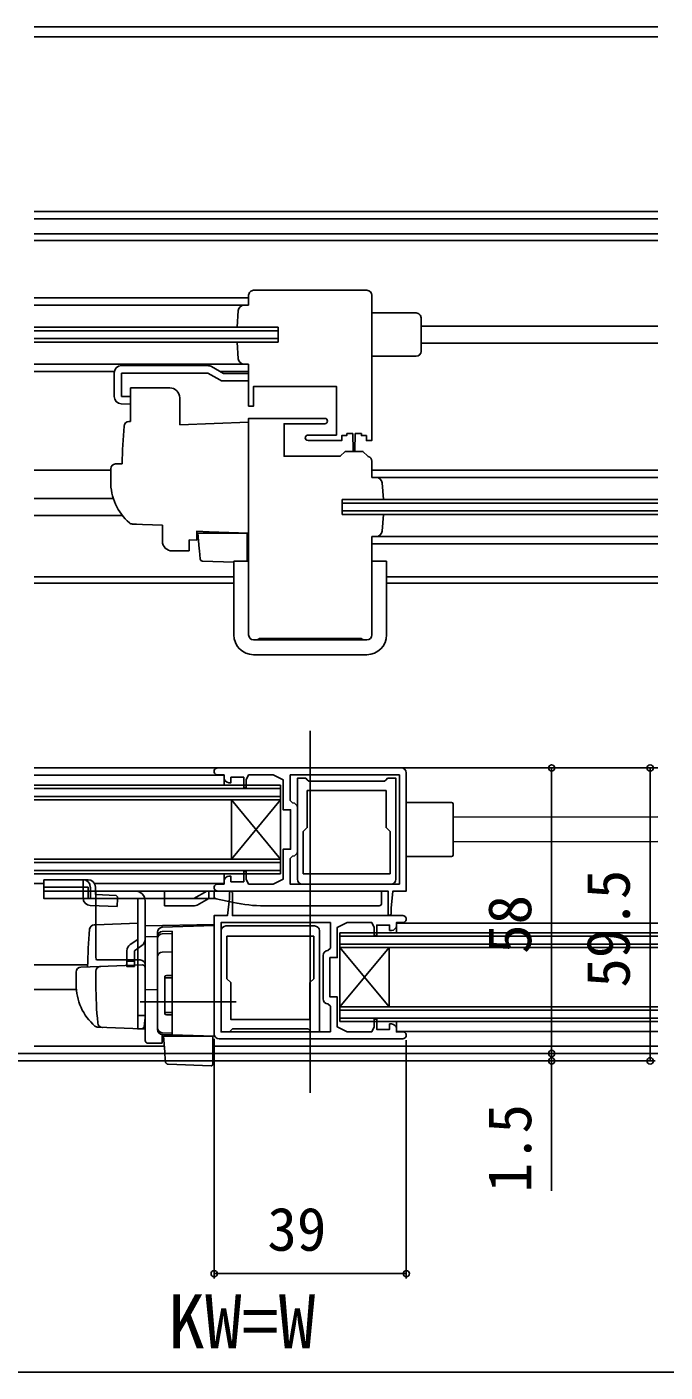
# Model space of a CAD drawing. Units: millimetres, scale not verified. Extents: x -525 to 525, y -782 to 777.
# Drawn here: x 104.5 to 234, y 63.3 to 336.5 of the extents above; entities that cross this region are included whole.
import ezdxf
from ezdxf.enums import TextEntityAlignment as Align

# ---------------------------------------------------------------- set-up
doc = ezdxf.new("R2010")
doc.units = ezdxf.units.MM
doc.header["$LTSCALE"] = 4
for name, color, linetype in [('0-2_YKK_11', 7, 'Continuous'), ('0-3_YKK_12', 2, 'Continuous'), ('0-4_YKK_13', 4, 'Continuous'), ('0-6_YKK_D', 6, 'Continuous'), ('0-8_YSS_K', 3, 'Continuous')]:
    doc.layers.add(name, color=color, linetype=linetype)
doc.styles.add('ＭＳ ゴシック', font='')
doc.styles.get('ＭＳ ゴシック').set_extended_font_data('MS Gothic')

msp = doc.modelspace()

# ---------------------------------------------------------------- linework, layer by layer
at = {"layer": '0-2_YKK_11'}
for p, q in [((149.5, 282), (149.5, 280)), ((173.5, 283), (150.5, 283)), ((174.5, 248.3), (174.5, 245)), ((174.5, 233), (174.5, 213)), ((180.499, 186), (143.199, 186)), ((159.399, 169.1), (159.399, 177.9)), ((160.399, 162.4), (178.399, 162.4)), ((162.899, 153.901), (144.899, 153.901)), ((164.599, 147.901), (164.599, 139.101)), ((143.499, 131.001), (180.799, 131.001))]:
    msp.add_line(p, q, dxfattribs=at)
for points in [[(174.5, 282), (174.5, 252.5), (173.4, 252.5), (173.4, 253.5), (172.4, 253.5), (172.4, 253.9)], [(161.55, 253.6), (167.3, 253.6), (167.3, 263.5), (150.5, 263.5), (150.5, 259.5), (149.5, 259.5), (149.5, 268)], [(149.5, 213), (149.5, 257), (164.95, 257)], [(164.95, 255.9), (156.7, 255.9), (156.7, 249.3), (168.1, 249.3), (169.1, 250.3), (172.7, 250.3), (173.669, 249.331), (173.794, 249.256)], [(169.4, 253.9), (169.4, 253.5), (168.4, 253.5), (168.4, 252.5), (161.55, 252.5)], [(173.5, 212), (172.8, 212), (172.525, 212.18), (172.342, 212.3), (151.658, 212.3), (151.475, 212.18), (151.2, 212), (150.5, 212)], [(143.199, 161), (177.799, 161), (177.799, 156.3), (178.099, 156), (178.399, 156.3), (178.399, 157.5), (178.799, 161), (181.499, 161), (181.499, 185)], [(143.199, 184.6), (144.499, 184.6), (144.499, 184)], [(145.499, 183), (145.899, 183), (145.899, 184.1), (148.499, 184.1), (148.499, 182), (148.999, 182), (148.999, 183.6), (149.499, 184.6), (154.499, 184.6), (156.499, 183.6), (156.499, 177.5), (157.999, 177.5), (157.999, 169.5), (156.499, 169.5), (156.499, 163.4), (154.499, 162.4), (149.499, 162.4), (148.999, 163.4), (148.999, 165), (148.499, 165), (148.499, 162.9), (145.899, 162.9), (145.899, 164), (145.499, 164)], [(157.899, 184.6), (180.099, 184.6), (180.099, 162.4), (157.899, 162.4), (157.899, 167.6), (158.399, 168.1)], [(158.399, 178.9), (157.899, 179.4), (157.899, 184.6)], [(179.399, 163.4), (179.399, 183.9), (177.699, 183.9), (177.399, 183.6), (177.099, 183.3), (161.699, 183.3), (161.399, 183.6), (161.099, 183.9), (159.399, 183.9), (159.399, 163.4)], [(144.499, 163), (144.499, 162.4), (143.199, 162.4)], [(180.799, 156.001), (146.199, 156.001), (146.199, 160.701), (145.899, 161.001), (145.599, 160.701), (145.599, 159.501), (145.199, 156.001), (142.499, 156.001), (142.499, 132.001)], [(166.099, 132.401), (143.899, 132.401), (143.899, 154.601), (166.099, 154.601), (166.099, 149.401), (165.599, 148.901)], [(178.499, 134.001), (178.099, 134.001), (178.099, 132.901), (175.499, 132.901), (175.499, 135.001), (174.999, 135.001), (174.999, 133.401), (174.499, 132.401), (169.499, 132.401), (167.499, 133.401), (167.499, 139.501), (165.999, 139.501), (165.999, 147.501), (167.499, 147.501), (167.499, 153.601), (169.499, 154.601), (174.499, 154.601), (174.999, 153.601), (174.999, 152.001), (175.499, 152.001), (175.499, 154.101), (178.099, 154.101), (178.099, 153.001), (178.499, 153.001)], [(179.499, 154.001), (179.499, 154.601), (180.799, 154.601)], [(143.899, 152.901), (143.899, 132.401), (145.599, 132.401), (145.899, 132.701), (146.199, 133.001), (161.599, 133.001), (161.899, 132.701), (162.199, 132.401), (163.899, 132.401), (163.899, 152.901)], [(165.599, 138.101), (166.099, 137.601), (166.099, 132.401)], [(180.799, 132.401), (179.499, 132.401), (179.499, 133.001)]]:
    msp.add_lwpolyline(points, dxfattribs=at)
for points in [[(178.199, 164.5), (160.599, 164.5), (160.599, 173.1), (161.399, 173.9), (161.399, 181.4), (177.399, 181.4), (177.399, 173.9), (178.199, 173.1)], [(145.099, 151.801), (162.699, 151.801), (162.699, 143.201), (161.899, 142.401), (161.899, 134.901), (145.899, 134.901), (145.899, 142.401), (145.099, 143.201)]]:
    msp.add_lwpolyline(points, close=True, dxfattribs=at)
for centre, radius, start, end in [((150.5, 282), 1, 89.99998, 180.00002), ((173.5, 282), 1, 0, 89.99998), ((164.95, 256.45), 0.55, 270, 89.99998), ((161.55, 253.05), 0.55, 90.00159, 270), ((173.5, 248.3), 1, 0, 72.93415), ((150.5, 213), 1, 180.00002, 270), ((173.5, 213), 1, 270, 0), ((143.199, 185.3), 0.7, 89.99999, 270.00001), ((180.499, 185), 1, 0.00001, 89.99999), ((145.499, 184), 1, 180.00001, 269.99999), ((158.399, 177.9), 1, 0.00001, 89.99999), ((158.399, 169.1), 1, 270.00001, 359.99999), ((145.499, 163), 1, 90.00001, 179.99999), ((143.199, 161.7), 0.7, 89.99999, 270.00001), ((160.399, 163.4), 1, 180.00001, 269.99999), ((178.399, 163.4), 1, 270.00001, 359.99999), ((180.799, 155.301), 0.7, 269.99999, 90.00001), ((144.899, 152.901), 1, 90.00001, 179.99999), ((162.899, 152.901), 1, 0.00001, 89.99999), ((178.499, 154.001), 1, 270.00001, 359.99999), ((165.599, 147.901), 1, 90.00001, 179.99999), ((165.599, 139.101), 1, 180.00001, 269.99999), ((178.499, 133.001), 1, 0.00001, 89.99999), ((143.499, 132.001), 1, 180.00001, 269.99999), ((180.799, 131.701), 0.7, 269.99999, 90.00001)]:
    msp.add_arc(centre, radius, start, end, dxfattribs=at)
at = {"layer": '0-3_YKK_12'}
for p, q in [((232.529, 299), (105.994, 299)), ((232.529, 297.5), (105.994, 297.5)), ((232.529, 294.5), (105.994, 294.5)), ((232.529, 293.1), (105.994, 293.1)), ((105.994, 281.5), (149.5, 281.5)), ((105.994, 280), (148.582, 280)), ((105.994, 275.5), (155.5, 275.5)), ((105.994, 274.8), (155.5, 274.8)), ((105.994, 273.2), (155.5, 273.2)), ((155.5, 275.5), (155.5, 272.5)), ((232.529, 275.7), (184.5, 275.7)), ((105.994, 272.5), (155.5, 272.5)), ((232.529, 272.3), (184.5, 272.3)), ((105.994, 268), (148.6, 268)), ((105.994, 266.5), (122.23, 266.5)), ((143.709, 266.5), (149.5, 266.5)), ((105.994, 246.504), (121.5, 246.504)), ((232.529, 246.5), (174.5, 246.5)), ((232.529, 245), (175.4, 245)), ((105.994, 240.7), (122.038, 240.7)), ((168.5, 240.5), (168.5, 237.5)), ((232.529, 240.5), (168.5, 240.5)), ((232.529, 239.8), (168.5, 239.8)), ((232.529, 238.2), (168.5, 238.2)), ((105.994, 237.3), (123.854, 237.3)), ((232.529, 237.5), (168.5, 237.5)), ((232.529, 233), (175.4, 233)), ((232.529, 231.5), (174.708, 231.5)), ((146.5, 224.8), (105.994, 224.8)), ((232.529, 224.8), (177.5, 224.8)), ((146.5, 223.5), (105.994, 223.5)), ((232.529, 223.5), (177.5, 223.5)), ((161.999, 120.004), (161.999, 193.566)), ((232.529, 186), (105.994, 186)), ((105.994, 184.5), (144.299, 184.5)), ((144.499, 182.5), (144.499, 184.1)), ((105.994, 182.5), (155.999, 182.5)), ((105.994, 181.8), (155.999, 181.8)), ((155.999, 164.5), (155.999, 182.5)), ((105.994, 180.2), (155.999, 180.2)), ((105.994, 179.5), (155.999, 179.5)), ((146.001, 167.5), (145.999, 179.5)), ((145.999, 179.5), (155.999, 167.5)), ((146.001, 167.5), (155.999, 179.5)), ((232.529, 176.041), (190.999, 175.978)), ((232.529, 171.057), (190.999, 170.994)), ((105.994, 167.5), (155.999, 167.5)), ((105.994, 166.8), (155.999, 166.8)), ((105.994, 165.2), (155.999, 165.2)), ((105.994, 164.5), (155.999, 164.5)), ((144.5, 163.013), (144.501, 164.5)), ((105.994, 162.5), (107.899, 162.5)), ((118.226, 162.5), (144.299, 162.5)), ((179.499, 152.501), (179.499, 153.974)), ((179.699, 154.501), (232.529, 154.501)), ((167.999, 152.501), (232.529, 152.501)), ((167.999, 134.501), (167.999, 152.501)), ((167.999, 151.801), (232.529, 151.801)), ((167.999, 150.201), (232.529, 150.201)), ((167.999, 149.501), (232.529, 149.501)), ((177.999, 137.501), (167.999, 149.501)), ((177.999, 149.501), (167.999, 137.501)), ((177.999, 137.501), (177.999, 149.501)), ((116.827, 146), (105.994, 146)), ((114.536, 141), (105.994, 141)), ((167.999, 137.501), (232.529, 137.501)), ((167.999, 136.801), (232.529, 136.801)), ((167.999, 135.201), (232.529, 135.201)), ((167.999, 134.501), (232.529, 134.501)), ((179.499, 133.004), (179.499, 134.501)), ((179.699, 132.501), (232.529, 132.501)), ((105.994, 129.5), (132.374, 129.5)), ((142.199, 129.5), (232.529, 129.5)), ((105.994, 128), (132.506, 128)), ((142.199, 128), (232.529, 128))]:
    msp.add_line(p, q, dxfattribs=at)
at = {"layer": '0-4_YKK_13'}
for p, q in [((147.146, 275.5), (147.404, 278.891)), ((149.5, 280), (148.6, 280)), ((183.5, 278.4), (174.5, 278.4)), ((184.5, 270.6), (184.5, 277.4)), ((147.146, 272.5), (147.404, 269.109)), ((149.5, 268), (148.6, 268)), ((183.5, 269.6), (174.5, 269.6)), ((122.2, 261.458), (122.2, 266.2)), ((123.7, 267.7), (141.229, 267.7)), ((141.229, 266.2), (123.7, 266.2)), ((123.7, 261.458), (123.7, 266.2)), ((143.652, 264.801), (141.229, 266.2)), ((144.402, 266.1), (141.979, 267.499)), ((149.5, 266.1), (144.402, 266.1)), ((125.5, 256.351), (125.5, 263.2)), ((125.5, 263.2), (133.5, 263.2)), ((149.5, 264.6), (144.402, 264.6)), ((123.657, 259.959), (125.5, 259.906)), ((123.7, 261.458), (125.5, 261.407)), ((135.5, 261.2), (135.5, 255.711)), ((125.5, 256.351), (125.174, 256.34)), ((149.5, 256.2), (135.5, 255.711)), ((149.5, 251.603), (149.5, 256.2)), ((149.5, 251.603), (149.5, 250.639)), ((169.4, 253.9), (170.65, 253.9)), ((170.65, 253.9), (170.75, 250.446)), ((171.15, 253.9), (171.05, 250.446)), ((171.15, 253.9), (172.4, 253.9)), ((149.5, 234.7), (149.5, 250.639)), ((121.5, 246.746), (121.5, 244.2)), ((122.465, 247.745), (123.819, 247.792)), ((174.5, 245), (175.4, 245)), ((176.854, 240.5), (176.597, 243.891)), ((126.759, 235.505), (125.911, 235.535)), ((132, 235.322), (125.927, 235.535)), ((132, 232.693), (132, 235.322)), ((176.854, 237.5), (176.597, 234.109)), ((132, 232.03), (132, 232.693)), ((137.4, 232.311), (138.965, 232.283)), ((137.4, 232.311), (137.4, 230.749)), ((139.231, 233.7), (149.2, 233.7)), ((149.5, 233.7), (141.483, 233.98)), ((149.2, 233.7), (149.2, 230.358)), ((149.5, 234.7), (149.5, 233.7)), ((174.5, 233), (175.4, 233)), ((134, 230.086), (137.4, 230.086)), ((137.4, 230.749), (137.4, 230.086)), ((139.516, 230.09), (139.476, 230.546)), ((139.657, 228.473), (139.516, 230.09)), ((149.2, 230.358), (149.2, 229.722)), ((149.2, 229.722), (149.2, 228.011)), ((140.138, 228.017), (146.5, 227.795)), ((146.5, 228), (146.5, 213)), ((149.5, 228), (146.5, 228)), ((177.5, 228), (174.5, 228)), ((177.5, 213), (177.5, 228)), ((150.9, 212), (173.1, 212)), ((150.5, 209), (173.5, 209)), ((190.699, 179), (181.499, 179)), ((190.999, 178.7), (190.999, 168.3)), ((190.699, 168), (181.499, 168)), ((107.899, 162.861), (107.899, 163.3)), ((107.899, 162.861), (107.899, 161)), ((115.899, 161.8), (107.899, 161.8)), ((115.899, 163.3), (116.899, 163.3)), ((115.899, 162.861), (115.899, 161)), ((116.899, 161.8), (115.899, 161.8)), ((116.899, 159.5), (116.899, 161.8)), ((117.366, 161), (117.366, 161.8)), ((118.399, 161), (118.399, 161.8)), ((142.501, 161), (115.899, 161)), ((115.899, 159.59), (115.899, 161)), ((115.899, 159.5), (142.344, 159.5)), ((117.366, 159.591), (117.366, 161)), ((118.399, 160.3), (118.399, 161)), ((118.399, 160.3), (122.6, 160.109)), ((118.499, 147.5), (118.499, 161)), ((118.499, 161), (126.499, 161)), ((126.999, 159.5), (118.499, 159.5)), ((122.6, 160.109), (122.89, 159.8)), ((122.831, 157.86), (122.881, 159.5)), ((122.881, 159.5), (122.89, 159.8)), ((126.999, 147), (126.999, 159.5)), ((128.499, 159), (128.499, 151.173)), ((132.399, 161), (132.399, 159.5)), ((132.399, 159.5), (132.399, 158)), ((140.998, 161), (138.398, 159.5)), ((139.031, 158.134), (141.399, 159.5)), ((141.399, 161), (141.399, 159.5)), ((142.344, 159.5), (142.449, 159.65)), ((142.654, 159.5), (142.344, 159.5)), ((142.449, 159.65), (142.549, 159.65)), ((142.549, 159.65), (142.654, 159.5)), ((142.654, 159.5), (142.706, 159.5)), ((146.393, 158.666), (142.896, 159.416)), ((176.001, 161), (143.001, 161)), ((176.001, 161), (176.501, 161)), ((176.501, 161), (176.501, 158.5)), ((117.353, 158.09), (122.831, 157.86)), ((132.399, 158), (138.532, 158)), ((176.001, 158), (152.679, 158)), ((118.499, 154.151), (118.173, 154.14)), ((126.999, 154.448), (118.499, 154.151)), ((126.999, 154.448), (126.999, 147)), ((142.499, 154.2), (128.499, 153.956)), ((128.499, 153.499), (128.499, 153.511)), ((128.499, 153.299), (128.499, 153.499)), ((142.499, 154), (131.965, 153.632)), ((142.499, 131.5), (142.499, 154.2)), ((125.454, 150.12), (126.999, 151.173)), ((128.499, 151.727), (130.999, 151.762)), ((128.499, 151.173), (128.499, 133)), ((130.999, 151.768), (130.999, 152.633)), ((130.999, 151.768), (130.999, 132.868)), ((130.999, 133.227), (130.999, 151.304)), ((131.964, 152.304), (133.999, 152.375)), ((133.999, 152.833), (131.965, 152.77)), ((133.999, 149.177), (133.999, 152.833)), ((133.999, 152.375), (133.999, 143.856)), ((126.299, 148.881), (127.844, 149.934)), ((126.299, 148.881), (126.299, 147)), ((131.964, 148.604), (133.999, 148.675)), ((133.999, 148.213), (133.999, 149.177)), ((115.465, 145.545), (119.252, 145.677)), ((127.499, 147), (118.633, 147)), ((119.252, 145.677), (127.982, 145.982)), ((124.799, 146.75), (126.299, 146.75)), ((126.299, 145.673), (126.299, 147)), ((126.999, 147), (126.999, 145.948)), ((128.499, 145.483), (128.499, 135)), ((114.499, 144.546), (114.499, 142)), ((118.499, 142), (118.499, 144.703)), ((128.499, 141.7), (128.499, 142.3)), ((132.499, 143.556), (132.499, 136.156)), ((133.999, 143.356), (132.499, 143.356)), ((132.799, 143.856), (133.999, 143.856)), ((128.499, 140.7), (128.499, 141.3)), ((130.999, 141), (128.499, 140.957)), ((146.999, 138.501), (127.499, 138.501)), ((128.499, 137.7), (128.499, 138.3)), ((128.499, 136.7), (128.499, 137.3)), ((128.499, 136.7), (128.499, 137.3)), ((128.499, 136.7), (128.499, 137.3)), ((128.499, 136.7), (128.499, 135)), ((128.499, 136.7), (128.499, 135)), ((128.499, 135.7), (126.999, 135.7)), ((128.461, 134.746), (128.267, 133.452)), ((128.499, 135), (128.461, 134.746)), ((133.999, 136.356), (132.499, 136.356)), ((132.799, 135.856), (133.999, 135.856)), ((133.999, 135.856), (133.999, 132.156)), ((119.759, 133.306), (118.91, 133.335)), ((127.755, 133.026), (118.926, 133.335)), ((133.999, 132.156), (131.964, 132.227)), ((133.999, 131.797), (131.965, 131.868)), ((131.965, 131.868), (131.965, 130.083)), ((128.991, 130.135), (131.965, 130.083)), ((132.515, 127.89), (132.475, 128.346)), ((132.657, 126.273), (132.515, 127.89)), ((133.138, 125.817), (141.889, 125.511)), ((142.199, 127.522), (142.199, 125.811))]:
    msp.add_line(p, q, dxfattribs=at)
for points in [[(141.483, 233.98), (138.965, 234.068), (138.965, 232.283)], [(139.476, 230.546), (139.2, 233.7), (139.231, 233.7)], [(107.899, 163.3), (115.899, 163.3), (115.899, 162.861)], [(115.899, 159.5), (107.899, 159.5), (107.899, 161), (115.899, 161)], [(142.501, 159.905), (142.501, 161), (143.001, 161)], [(128.499, 140.957), (128.499, 151.727), (128.499, 153.956)], [(126.299, 145.673), (124.799, 145.673), (124.799, 147), (124.799, 148.881)], [(142.499, 131.5), (133.999, 131.797), (133.999, 132.796), (133.999, 148.213)], [(128.499, 133), (126.999, 133), (126.999, 147)], [(128.499, 130.635), (128.499, 137.647), (128.499, 140.5), (128.499, 140.957)], [(132.475, 128.346), (132.199, 131.5), (132.23, 131.5)], [(132.23, 131.5), (142.199, 131.5), (142.199, 128.158), (142.199, 127.522)]]:
    msp.add_lwpolyline(points, dxfattribs=at)
for centre, radius, start, end in [((148.6, 278.8), 1.2, 90, 175.65189), ((183.5, 277.4), 1, 359.99913, 90.01399), ((183.5, 270.6), 1, 270, 359.99913), ((148.6, 269.2), 1.2, 184.34811, 270), ((123.7, 266.2), 1.5, 90, 180), ((141.229, 266.2), 1.5, 60, 90), ((133.5, 261.2), 2, 0, 90), ((144.402, 266.1), 1.5, 240, 270), ((123.7, 261.458), 1.5, 180, 268.36342), ((238.8, 245.7), 115, 175.1492, 178.95761), ((125.208, 255.34), 1, 92, 175.1492), ((170.9, 250.45), 0.15, 181.5265, 358.47315), ((122.5, 246.746), 1, 92, 180), ((132.5, 244.101), 11, 179.4814, 229.17186), ((175.4, 243.8), 1.2, 4.34811, 90), ((125.962, 236.534), 1, 229.17186, 268), ((175.4, 234.2), 1.2, 270, 355.65189), ((140.156, 228.516), 0.5, 185, 268.02699), ((150.5, 213), 4, 180, 270), ((173.5, 213), 4, 270, 359.99978), ((190.699, 178.7), 0.3, 0, 90), ((190.699, 168.3), 0.3, 270, 0), ((115.882, 161.817), 1.483, 359.35664, 89.34185), ((116.899, 161.8), 1.5, 0, 90), ((117.399, 159.59), 1.5, 180, 268.23761), ((126.499, 159), 2, 0, 90), ((143.001, 159.905), 0.5, 180, 257.90524), ((152.679, 188), 30, 257.90524, 270), ((176.001, 158.5), 0.5, 270, 0), ((138.532, 159), 1, 270, 299.98), ((231.799, 143.5), 115, 175.1492, 178.95761), ((118.208, 153.14), 1, 92, 175.1492), ((131.999, 152.633), 1, 92, 180), ((126.999, 151.173), 1.5, 304.28688, 0), ((131.999, 151.771), 1, 91.97531, 180.18561), ((131.999, 151.304), 1, 92, 180), ((126.299, 148.881), 1.5, 124.28688, 180), ((131.999, 147.604), 1, 92, 180), ((115.499, 144.546), 1, 92, 180), ((119.499, 147.5), 1, 180, 210), ((119.499, 144.703), 1, 92, 180), ((127.499, 146), 1, 0, 90), ((127.999, 145.483), 0.5, 0, 92), ((132.799, 143.556), 0.3, 90, 180), ((125.499, 141.901), 11, 179.4814, 229.17186), ((199.499, 142.012), 81, 180.00856, 185.53061), ((119.872, 134.302), 1, 185.53061, 268), ((132.799, 136.156), 0.3, 180, 270), ((118.961, 134.334), 1, 229.17186, 268), ((127.773, 133.526), 0.5, 268, 351.46923), ((131.999, 133.227), 1, 180, 268), ((131.999, 132.868), 1, 180, 268), ((128.999, 130.635), 0.5, 180, 196.57035), ((128.999, 130.635), 0.5, 180, 269), ((133.155, 126.316), 0.5, 185, 268.02699), ((141.899, 125.811), 0.3, 268, 0)]:
    msp.add_arc(centre, radius, start, end, dxfattribs=at)
for centre, major_axis, ratio, start_param, end_param in [((134, 232.03), (2, 0), 0.971846, 3.1415927, 4.712389), ((118.899, 160.3), (0, 9.5), 0.421053, 4.5538307, 4.6280786)]:
    msp.add_ellipse(centre, major_axis=major_axis, ratio=ratio, start_param=start_param, end_param=end_param, dxfattribs=at)
at = {"layer": '0-6_YKK_D'}
for p, q in [((181.499, 186), (211.999, 186)), ((181.499, 186), (231.999, 186)), ((210.999, 186), (210.999, 128)), ((230.999, 126.504), (230.999, 186)), ((142.499, 131), (142.499, 82.3)), ((181.499, 130.701), (181.499, 82.3)), ((210.999, 128), (210.999, 130.55)), ((26.501, 128), (211.999, 128)), ((26.564, 126.504), (211.999, 126.504)), ((26.564, 126.504), (231.999, 126.504)), ((143.199, 128), (211.999, 128)), ((210.999, 128), (210.999, 126.504)), ((210.999, 126.504), (210.999, 100.132)), ((181.499, 83.3), (142.499, 83.3)), ((22.499, 63.3), (301.499, 63.3))]:
    msp.add_line(p, q, dxfattribs=at)
for centre in [(210.999, 186), (230.999, 186), (210.999, 128), (210.999, 128), (210.999, 126.504), (230.999, 126.504), (142.499, 83.3), (181.499, 83.3)]:
    msp.add_circle(centre, 0.637, dxfattribs=at)
at = {"layer": '0-8_YSS_K'}
for p, q in [((105.994, 336.5), (232.529, 336.5)), ((105.994, 334.5), (232.529, 334.5))]:
    msp.add_line(p, q, dxfattribs=at)

# ---------------------------------------------------------------- texts
at = {"layer": '0-6_YKK_D', "style": 'ＭＳ ゴシック'}
for s, p in [('59.5', (229.499, 141.389)), ('58', (209.499, 148.239)), ('1.5', (209.499, 99.791))]:
    msp.add_text(s, height=8.798, rotation=90, dxfattribs=at).set_placement(p, align=Align.BOTTOM_LEFT)
for s, height, p in [('39', 8.798, (153.306, 85.3)), ('KW=W', 11, (133.15, 64.8))]:
    msp.add_text(s, height=height, dxfattribs=at).set_placement(p, align=Align.BOTTOM_LEFT)

doc.saveas('drawing.dxf')
